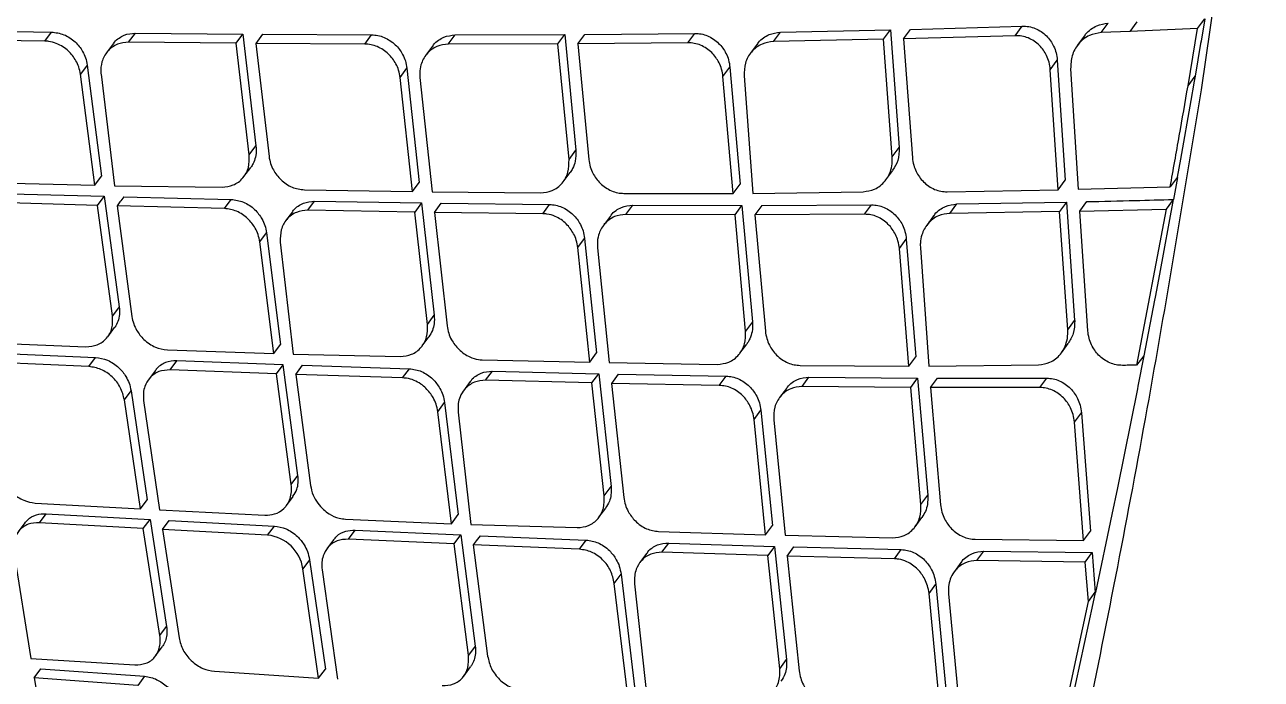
# Model space of a CAD drawing. Extents: x 832 to 912, y 781 to 934.
# Drawn here: x 900.054 to 901.86, y 875.896 to 876.853 of the extents above; entities that cross this region are included whole.
import ezdxf

# ---------------------------------------------------------------- set-up
doc = ezdxf.new("R2010")
doc.units = 0
doc.header["$MEASUREMENT"] = 0
doc.layers.add('1', color=4, linetype='Continuous')

# ---------------------------------------------------------------- blocks, each defined once
blk = doc.blocks.new('2026 SOVEREIGN HL')
at = {"layer": '1', "color": 3, "linetype": 'Continuous', "lineweight": 25}
for p, q in [((70.1244, 80.2315), (70.0429, 79.6631)), ((69.8969, 79.7465), (69.9072, 79.7604)), ((69.939, 79.7481), (69.9493, 79.7621)), ((70.048, 79.7666), (70.0426, 79.7342)), ((68.2065, 79.7498), (68.3643, 79.7473)), ((68.3544, 79.734), (68.3643, 79.7473)), ((68.4769, 79.7324), (68.4868, 79.7457)), ((68.4868, 79.7457), (68.6438, 79.7442)), ((68.6339, 79.7308), (68.6438, 79.7442)), ((68.6438, 79.7442), (68.6629, 79.581)), ((68.6726, 79.744), (68.6627, 79.7306)), ((68.6726, 79.744), (68.8316, 79.7432)), ((68.8217, 79.7298), (68.8316, 79.7432)), ((68.9437, 79.7296), (68.9537, 79.7431)), ((68.9537, 79.7431), (69.1137, 79.7436)), ((69.1037, 79.73), (69.1137, 79.7436)), ((69.1137, 79.7436), (69.1299, 79.5746)), ((69.1328, 79.7302), (69.1428, 79.7438)), ((69.1428, 79.7438), (69.3035, 79.7453)), ((69.2935, 79.7317), (69.3035, 79.7453)), ((69.4185, 79.7335), (69.4286, 79.7472)), ((69.4286, 79.7472), (69.5891, 79.7505)), ((69.5789, 79.7367), (69.5891, 79.7504)), ((69.5891, 79.7505), (69.6019, 79.5787)), ((69.6084, 79.7374), (69.6186, 79.7512)), ((69.7715, 79.742), (69.6084, 79.7374)), ((69.6186, 79.7512), (69.7817, 79.7559)), ((69.7715, 79.742), (69.7817, 79.7559)), ((69.8723, 79.7416), (69.862, 79.7277)), ((69.939, 79.7481), (69.8969, 79.7465)), ((70.0376, 79.7524), (69.939, 79.7481)), ((70.0236, 79.6689), (70.0376, 79.7524)), ((68.3544, 79.734), (68.1967, 79.7365)), ((68.4542, 79.73), (68.4443, 79.7166)), ((68.6339, 79.7308), (68.4769, 79.7324)), ((68.653, 79.5677), (68.6339, 79.7308)), ((68.8217, 79.7298), (68.6627, 79.7306)), ((68.6627, 79.7306), (68.6819, 79.5656)), ((68.9205, 79.7266), (68.9105, 79.713)), ((69.1037, 79.73), (68.9437, 79.7296)), ((69.1199, 79.5611), (69.1037, 79.73)), ((69.2935, 79.7317), (69.1328, 79.7302)), ((69.1328, 79.7302), (69.1488, 79.561)), ((69.3946, 79.7296), (69.3845, 79.7159)), ((69.5789, 79.7367), (69.4185, 79.7334)), ((69.5918, 79.565), (69.5789, 79.7367)), ((69.6084, 79.7374), (69.6212, 79.5637)), ((70.042, 79.7305), (70.034, 79.6829)), ((70.0426, 79.7342), (70.042, 79.7306)), ((69.8225, 79.6923), (69.8327, 79.7062)), ((69.8327, 79.7062), (69.8441, 79.5307)), ((68.4164, 79.6991), (68.4066, 79.6858)), ((68.4164, 79.6991), (68.4375, 79.5367)), ((68.8733, 79.6809), (68.8833, 79.6943)), ((68.8833, 79.6944), (68.9012, 79.5277)), ((69.3447, 79.6822), (69.3548, 79.6959)), ((69.3548, 79.6959), (69.3696, 79.525)), ((69.8339, 79.5168), (69.8225, 79.6923)), ((69.8522, 79.6933), (69.8634, 79.5175)), ((68.4276, 79.5234), (68.4066, 79.6858)), ((68.4367, 79.6858), (68.4561, 79.5227)), ((68.8913, 79.5143), (68.8733, 79.6809)), ((68.9022, 79.6808), (68.92, 79.5139)), ((69.3595, 79.5114), (69.3447, 79.6822)), ((69.3755, 79.6831), (69.3885, 79.5114)), ((70.0236, 79.6689), (70.034, 79.6829)), ((70.0323, 79.6728), (70.0279, 79.6473)), ((70.034, 79.6829), (70.0323, 79.6729)), ((70.0278, 79.6472), (70.0128, 79.5616)), ((68.653, 79.5677), (68.6629, 79.581)), ((69.5918, 79.565), (69.6019, 79.5787)), ((69.1199, 79.5611), (69.1299, 79.5746)), ((70.0128, 79.5616), (70.008, 79.5351)), ((68.6453, 79.5362), (68.6552, 79.5496)), ((69.1115, 79.5286), (69.1215, 79.5422)), ((69.5826, 79.5315), (69.5927, 79.5452)), ((68.2711, 79.5275), (68.4276, 79.5234)), ((68.4276, 79.5234), (68.4375, 79.5367)), ((68.8913, 79.5143), (68.9012, 79.5277)), ((69.3595, 79.5114), (69.3696, 79.525)), ((69.8339, 79.5168), (69.8441, 79.5307)), ((70.008, 79.535), (69.9977, 79.521)), ((70.0083, 79.535), (70.0025, 79.5027)), ((68.285, 79.5116), (68.4413, 79.5073)), ((68.4315, 79.494), (68.4413, 79.5072)), ((68.4413, 79.5073), (68.4632, 79.346)), ((68.4561, 79.5226), (68.6133, 79.5207)), ((68.4698, 79.5065), (68.6266, 79.5028)), ((68.7335, 79.5168), (68.8913, 79.5143)), ((68.92, 79.5139), (69.0784, 79.5123)), ((69.2, 79.5115), (69.3595, 79.5113)), ((69.3885, 79.5114), (69.5492, 79.514)), ((69.6721, 79.5138), (69.8339, 79.5168)), ((69.8634, 79.5175), (69.9977, 79.521)), ((68.4315, 79.494), (68.2752, 79.4984)), ((68.4534, 79.3327), (68.4315, 79.494)), ((68.6168, 79.4894), (68.46, 79.4932)), ((68.46, 79.4932), (68.4817, 79.3317)), ((68.6168, 79.4894), (68.6266, 79.5027)), ((68.7386, 79.4869), (68.7484, 79.5002)), ((68.7485, 79.5002), (68.9046, 79.4976)), ((68.9045, 79.4976), (68.8946, 79.4841)), ((68.9046, 79.4976), (68.9231, 79.3336)), ((68.9233, 79.4837), (68.9332, 79.4972)), ((68.9332, 79.4972), (69.0915, 79.4953)), ((69.0815, 79.4818), (69.0915, 79.4953)), ((69.203, 79.4809), (69.213, 79.4944)), ((69.213, 79.4944), (69.3723, 79.494)), ((69.3623, 79.4804), (69.3723, 79.494)), ((69.3723, 79.494), (69.3878, 79.324)), ((69.4013, 79.494), (69.3913, 79.4804)), ((69.4013, 79.494), (69.5615, 79.4948)), ((69.5514, 79.4811), (69.5615, 79.4948)), ((69.676, 79.4824), (69.6861, 79.4961)), ((69.6861, 79.4961), (69.8462, 79.4989)), ((69.8462, 79.4988), (69.836, 79.485)), ((69.8462, 79.4989), (69.8581, 79.3259)), ((69.8655, 79.4856), (69.8757, 79.4995)), ((69.8655, 79.4856), (69.9918, 79.4887)), ((69.9918, 79.4887), (69.9486, 79.2605)), ((70.0021, 79.5027), (69.9818, 79.3934)), ((70.0021, 79.5027), (69.9918, 79.4887)), ((68.716, 79.4847), (68.7061, 79.4713)), ((68.8946, 79.4841), (68.7386, 79.4869)), ((68.9132, 79.3202), (68.8946, 79.4841)), ((68.9233, 79.4837), (68.9419, 79.3179)), ((69.0815, 79.4818), (68.9233, 79.4837)), ((69.1798, 79.478), (69.1699, 79.4644)), ((69.3623, 79.4804), (69.203, 79.4809)), ((69.3778, 79.3105), (69.3623, 79.4804)), ((69.5514, 79.4811), (69.3913, 79.4804)), ((69.3913, 79.4804), (69.4066, 79.3102)), ((69.6522, 79.4786), (69.6421, 79.4648)), ((69.836, 79.485), (69.676, 79.4824)), ((69.848, 79.3121), (69.836, 79.485)), ((69.8773, 79.3107), (69.8655, 79.4856)), ((68.6685, 79.4406), (68.6783, 79.454)), ((68.6783, 79.454), (68.6989, 79.2909)), ((68.6891, 79.2775), (68.6685, 79.4406)), ((68.6984, 79.4404), (68.7173, 79.2766)), ((69.1327, 79.4323), (69.1427, 79.4458)), ((69.1427, 79.4458), (69.16, 79.2784)), ((69.6022, 79.4312), (69.6123, 79.4448)), ((69.6123, 79.4449), (69.6263, 79.2728)), ((69.1501, 79.2649), (69.1327, 79.4323)), ((69.1615, 79.432), (69.1787, 79.2643)), ((69.6162, 79.2592), (69.6022, 79.4312)), ((69.6329, 79.4319), (69.6452, 79.2591)), ((69.9818, 79.3934), (69.9755, 79.3601)), ((68.4632, 79.346), (68.4535, 79.3327)), ((69.9746, 79.3556), (69.9589, 79.2744)), ((69.9755, 79.3601), (69.9746, 79.3556)), ((68.9132, 79.3202), (68.9231, 79.3336)), ((69.848, 79.3121), (69.8581, 79.3259)), ((68.4464, 79.3021), (68.4563, 79.3155)), ((69.3878, 79.324), (69.3778, 79.3105)), ((68.2598, 79.294), (68.4147, 79.2876)), ((68.6891, 79.2775), (68.6989, 79.2909)), ((68.9055, 79.2887), (68.9154, 79.3021)), ((69.3693, 79.2779), (69.3793, 79.2915)), ((69.8387, 79.2784), (69.8488, 79.2921)), ((68.2739, 79.2784), (68.4287, 79.2718)), ((68.4189, 79.2586), (68.4286, 79.2718)), ((68.5335, 79.283), (68.6891, 79.2775)), ((68.7173, 79.2766), (68.8737, 79.2734)), ((69.1501, 79.2649), (69.16, 79.2784)), ((69.6162, 79.2592), (69.6263, 79.2728)), ((69.9589, 79.2744), (69.9486, 79.2605)), ((69.9593, 79.2743), (69.9505, 79.2297)), ((68.4189, 79.2586), (68.2642, 79.2652)), ((68.5375, 79.2538), (68.5473, 79.2671)), ((68.6929, 79.248), (68.5375, 79.2538)), ((68.7027, 79.2613), (68.5473, 79.2671)), ((68.6929, 79.248), (68.7027, 79.2613)), ((68.7242, 79.0995), (68.7027, 79.2613)), ((68.7211, 79.2471), (68.731, 79.2604)), ((68.731, 79.2604), (68.8868, 79.2553)), ((68.877, 79.242), (68.8868, 79.2553)), ((68.9932, 79.2685), (69.1501, 79.2649)), ((69.1787, 79.2643), (69.3363, 79.2617)), ((69.4574, 79.2602), (69.6162, 79.2592)), ((69.6452, 79.2591), (69.8053, 79.261)), ((68.5156, 79.2525), (68.5058, 79.2393)), ((68.7144, 79.0862), (68.6929, 79.248)), ((68.7211, 79.247), (68.7424, 79.085)), ((68.877, 79.242), (68.7211, 79.247)), ((68.9756, 79.2365), (68.9658, 79.2231)), ((68.9981, 79.2385), (69.008, 79.2519)), ((69.1533, 79.2346), (68.9981, 79.2385)), ((69.008, 79.2519), (69.1633, 79.2481)), ((69.1533, 79.2346), (69.1632, 79.248)), ((69.1714, 79.0699), (69.1533, 79.2346)), ((69.1633, 79.2481), (69.1813, 79.0834)), ((69.1918, 79.2475), (69.1819, 79.234)), ((69.1918, 79.2475), (69.3493, 79.2446)), ((69.3393, 79.231), (69.3493, 79.2445)), ((69.4602, 79.2294), (69.4702, 79.243)), ((69.4702, 79.2429), (69.6289, 79.2417)), ((69.6188, 79.228), (69.6289, 79.2417)), ((69.6289, 79.2417), (69.6437, 79.0707)), ((69.6477, 79.2279), (69.6578, 79.2416)), ((69.6578, 79.2416), (69.8174, 79.2416)), ((69.8073, 79.2278), (69.8174, 79.2416)), ((68.4707, 79.21), (68.4805, 79.2232)), ((68.4805, 79.2233), (68.5038, 79.0639)), ((69.3393, 79.231), (69.1819, 79.234)), ((69.1819, 79.234), (69.1999, 79.0674)), ((69.4372, 79.2266), (69.4272, 79.2131)), ((69.6188, 79.228), (69.4602, 79.2294)), ((69.6336, 79.0572), (69.6188, 79.228)), ((69.6477, 79.2279), (69.6623, 79.0567)), ((69.8073, 79.2278), (69.6477, 79.2279)), ((69.9497, 79.2261), (69.9205, 79.0813)), ((69.9504, 79.2297), (69.9497, 79.2261)), ((68.4941, 79.0507), (68.4707, 79.21)), ((68.4988, 79.2088), (68.522, 79.0492)), ((68.9283, 79.1926), (68.9381, 79.206)), ((68.9381, 79.206), (68.9582, 79.0422)), ((68.9484, 79.0289), (68.9283, 79.1926)), ((68.958, 79.1921), (68.9765, 79.0277)), ((69.3901, 79.181), (69.4001, 79.1946)), ((69.4069, 79.0128), (69.3901, 79.181)), ((69.4001, 79.1946), (69.4168, 79.0263)), ((69.4187, 79.1806), (69.4353, 79.012)), ((69.8578, 79.1774), (69.8679, 79.1911)), ((69.8679, 79.1911), (69.8811, 79.018)), ((69.871, 79.0043), (69.8577, 79.1774)), ((68.7144, 79.0862), (68.7242, 79.0995)), ((69.1714, 79.0699), (69.1813, 79.0834)), ((69.9205, 79.0813), (69.9124, 79.0424)), ((68.3407, 79.0591), (68.4941, 79.0507)), ((68.4941, 79.0507), (68.5038, 79.0639)), ((68.7074, 79.0557), (68.7172, 79.0689)), ((69.6336, 79.0572), (69.6437, 79.0707)), ((68.3466, 79.0304), (68.3564, 79.0436)), ((68.3564, 79.0436), (68.5082, 79.0351)), ((68.522, 79.0492), (68.6758, 79.0414)), ((68.9484, 79.0289), (68.9582, 79.0422)), ((69.1636, 79.0384), (69.1735, 79.0518)), ((69.6251, 79.0245), (69.6351, 79.0381)), ((69.9124, 79.0423), (69.8885, 78.9283)), ((68.3254, 79.03), (68.3157, 79.0169)), ((68.4984, 79.0219), (68.3466, 79.0304)), ((68.4984, 79.0219), (68.5082, 79.0351)), ((68.5226, 78.8655), (68.4984, 79.0219)), ((68.5082, 79.0351), (68.5323, 78.8787)), ((68.5263, 79.0203), (68.536, 79.0336)), ((68.5263, 79.0203), (68.5505, 78.8622)), ((68.6799, 79.0122), (68.5263, 79.0203)), ((68.536, 79.0336), (68.6897, 79.0255)), ((68.6799, 79.0122), (68.6897, 79.0255)), ((68.7938, 79.0357), (68.9484, 79.0289)), ((68.7978, 79.0064), (68.8076, 79.0197)), ((68.8076, 79.0197), (68.962, 79.0126)), ((68.9765, 79.0277), (69.1319, 79.0232)), ((69.4069, 79.0128), (69.4168, 79.0263)), ((69.871, 79.0043), (69.8811, 79.018)), ((68.7759, 79.0053), (68.7662, 78.9921)), ((68.9521, 78.9993), (68.7978, 79.0064)), ((68.9521, 78.9993), (68.9619, 79.0126)), ((68.962, 79.0126), (68.983, 78.8502)), ((68.99, 79.0114), (69.145, 79.0051)), ((69.1351, 78.9917), (69.145, 79.0051)), ((69.2507, 79.0175), (69.4069, 79.0128)), ((69.2555, 78.9873), (69.2655, 79.0007)), ((69.2655, 79.0007), (69.4199, 78.9958)), ((69.4353, 79.012), (69.5922, 79.0084)), ((69.7127, 79.0062), (69.871, 79.0043)), ((68.3094, 78.9878), (68.334, 78.8318)), ((68.9732, 78.8369), (68.9521, 78.9993)), ((69.1351, 78.9917), (68.9802, 78.9981)), ((68.9802, 78.9981), (69.0011, 78.8354)), ((69.2332, 78.9855), (69.2234, 78.9721)), ((69.41, 78.9823), (69.2555, 78.9873)), ((69.4199, 78.9958), (69.41, 78.9823)), ((69.4275, 78.8169), (69.41, 78.9823)), ((69.4199, 78.9958), (69.4374, 78.8304)), ((69.4384, 78.9815), (69.4483, 78.995)), ((69.4483, 78.995), (69.605, 78.9911)), ((69.595, 78.9776), (69.605, 78.9911)), ((69.7154, 78.9752), (69.7255, 78.9888)), ((69.7255, 78.9888), (69.8835, 78.9867)), ((69.8734, 78.973), (69.8835, 78.9867)), ((69.8835, 78.9867), (69.8882, 78.9283)), ((68.7412, 78.9764), (68.7314, 78.9631)), ((68.7412, 78.9764), (68.7642, 78.8166)), ((69.4384, 78.9815), (69.4558, 78.8142)), ((69.595, 78.9776), (69.4384, 78.9815)), ((69.6925, 78.9726), (69.6825, 78.959)), ((69.8734, 78.973), (69.7154, 78.9752)), ((69.8781, 78.9151), (69.8734, 78.973)), ((68.7544, 78.8034), (68.7314, 78.9631)), ((68.7593, 78.9617), (68.7821, 78.8016)), ((69.186, 78.9418), (69.1959, 78.9552)), ((69.1959, 78.9552), (69.2155, 78.7908)), ((69.2057, 78.7775), (69.186, 78.9418)), ((69.2156, 78.9411), (69.2336, 78.7761)), ((69.6455, 78.9271), (69.6555, 78.9406)), ((69.6555, 78.9406), (69.6716, 78.7715)), ((69.8781, 78.9151), (69.8881, 78.9287)), ((69.8881, 78.9284), (69.8847, 78.9124)), ((69.6616, 78.758), (69.6455, 78.9271)), ((69.674, 78.9264), (69.6899, 78.757)), ((69.8431, 78.7524), (69.8781, 78.9151)), ((69.8847, 78.9124), (69.8531, 78.7662)), ((68.5226, 78.8655), (68.5323, 78.8787)), ((68.5163, 78.8359), (68.5261, 78.8491)), ((68.983, 78.8502), (68.9732, 78.8369)), ((68.334, 78.8318), (68.4859, 78.8226)), ((68.9661, 78.8063), (68.9761, 78.8198)), ((69.4275, 78.8169), (69.4374, 78.8304)), ((68.3389, 78.8037), (68.3486, 78.8169)), ((68.3389, 78.8037), (68.3662, 78.6498)), ((68.4904, 78.7928), (68.3389, 78.8037)), ((68.3486, 78.8169), (68.5001, 78.806)), ((68.5001, 78.806), (68.4904, 78.7928)), ((68.6021, 78.8133), (68.7544, 78.8034)), ((68.7544, 78.8034), (68.7642, 78.8166))]:
    blk.add_line(p, q, dxfattribs=at)
at = {"layer": '1', "color": 3, "linetype": 'Continuous', "lineweight": 25, "flags": 128}
for points in [[(70.0376, 79.7524), (70.0434, 79.7603), (70.048, 79.7665)], [(68.99, 79.0114), (68.9845, 79.0039), (68.9802, 78.9981)]]:
    blk.add_lwpolyline(points, dxfattribs=at)
at = {"layer": '1', "color": 3, "linetype": 'Continuous', "lineweight": 25}
blk.add_arc((68.6737, 78.9542), 0.0584, 8.8166, 83.8562, dxfattribs=at)
for points, knots in [([(61.3533, 82.7876), (61.4809, 82.6836), (61.7413, 82.4714), (62.1237, 82.1604), (62.4895, 81.8632), (62.8226, 81.5926), (63.1215, 81.3499), (63.3865, 81.1347), (63.6181, 80.9467), (63.818, 80.7843), (64.0052, 80.6322), (64.1895, 80.4824), (64.3846, 80.3237), (64.5854, 80.1603), (64.7957, 79.9891), (65.0202, 79.8062), (65.2592, 79.6114), (65.5153, 79.4025), (65.7928, 79.1761), (66.1009, 78.9244), (66.4468, 78.6418), (66.8224, 78.3345), (67.2266, 78.0038), (67.6579, 77.651), (68.1234, 77.2704), (68.6072, 76.8749), (68.9361, 76.6068), (69.0982, 76.4746)], [0, 0, 0, 0, 0.049445, 0.100866, 0.148055, 0.191016, 0.22976, 0.263698, 0.293563, 0.319356, 0.341079, 0.366002, 0.390687, 0.416599, 0.443737, 0.472101, 0.503524, 0.536326, 0.571311, 0.611051, 0.655739, 0.705377, 0.75672, 0.812473, 0.872625, 0.937195, 1, 1, 1, 1]), ([(69.6303, 76.431), (69.6467, 76.4741), (69.6794, 76.5602), (69.7343, 76.7073), (69.7936, 76.8716), (69.8593, 77.0552), (69.935, 77.2576), (70.0155, 77.4808), (70.104, 77.7159), (70.2105, 78.0123), (70.3381, 78.3732), (70.4828, 78.7994), (70.6241, 79.2349), (70.7606, 79.6763), (70.8465, 79.9748), (70.8893, 80.1238)], [0, 0, 0, 0, 0.062561, 0.125095, 0.187382, 0.249789, 0.312754, 0.37631, 0.439125, 0.501607, 0.601699, 0.701611, 0.80118, 0.900669, 1, 1, 1, 1]), ([(70.9043, 80.1192), (70.8688, 79.9955), (70.7959, 79.7418), (70.6815, 79.3689), (70.562, 78.9933), (70.4407, 78.6286), (70.3189, 78.2749), (70.2218, 78.0006), (70.1492, 77.7983), (70.0985, 77.6596), (70.0487, 77.5247), (70.0005, 77.3954), (69.9555, 77.2729), (69.9117, 77.1564), (69.8691, 77.0473), (69.8297, 76.9449), (69.7955, 76.8546), (69.7658, 76.7762), (69.737, 76.7032), (69.7098, 76.6351), (69.6819, 76.563), (69.6583, 76.4933), (69.6393, 76.4502), (69.6306, 76.4307)], [0, 0, 0, 0, 0.082249, 0.168726, 0.250938, 0.337837, 0.421226, 0.501438, 0.538138, 0.573957, 0.608923, 0.645818, 0.681064, 0.714276, 0.751294, 0.786327, 0.81865, 0.848238, 0.87506, 0.90615, 0.934321, 0.970126, 1, 1, 1, 1]), ([(71.4033, 80.0951), (71.3547, 79.9641), (71.2576, 79.7018), (71.1039, 79.3133), (70.9468, 78.9287), (70.7861, 78.5503), (70.624, 78.1793), (70.4757, 77.8481), (70.3451, 77.5585), (70.2334, 77.3107), (70.13, 77.0804), (70.0386, 76.8715), (69.9589, 76.6861), (69.8897, 76.5235), (69.8298, 76.3797), (69.7943, 76.2969), (69.7766, 76.2556)], [0, 0, 0, 0, 0.082411, 0.164951, 0.247638, 0.330248, 0.412935, 0.496232, 0.559503, 0.622548, 0.685579, 0.74922, 0.81255, 0.875197, 0.937632, 1, 1, 1, 1]), ([(71.4353, 80.0836), (71.3886, 79.949), (71.2949, 79.6795), (71.149, 79.2793), (71.0004, 78.8828), (70.8486, 78.4931), (70.6947, 78.1118), (70.553, 77.7731), (70.4269, 77.4792), (70.3177, 77.2299), (70.2149, 77.0004), (70.1221, 76.7942), (70.0382, 76.6122), (69.9628, 76.4535), (69.8938, 76.3137), (69.853, 76.2335), (69.8326, 76.1934)], [0, 0, 0, 0, 0.082589, 0.165416, 0.24837, 0.331192, 0.414034, 0.497446, 0.560621, 0.623393, 0.686188, 0.749611, 0.812567, 0.875073, 0.93755, 1, 1, 1, 1]), ([(69.8728, 79.7414), (69.8732, 79.7423), (69.8753, 79.7464), (69.8816, 79.7513), (69.8922, 79.7582), (69.9014, 79.7596), (69.9072, 79.7604)], [0, 0, 0, 0, 0.070609, 0.334603, 0.577515, 1, 1, 1, 1]), ([(68.3643, 79.7473), (68.3704, 79.7465), (68.3796, 79.7454), (68.3911, 79.7391), (68.401, 79.7315), (68.409, 79.7212), (68.4145, 79.7094), (68.4158, 79.7026), (68.4164, 79.6991)], [0, 0, 0, 0, 0.247384, 0.372758, 0.498997, 0.725325, 0.856715, 1, 1, 1, 1]), ([(68.4547, 79.7297), (68.4551, 79.7307), (68.457, 79.7344), (68.4628, 79.7386), (68.4725, 79.7444), (68.4812, 79.7452), (68.4868, 79.7457)], [0, 0, 0, 0, 0.083806, 0.334263, 0.570639, 1, 1, 1, 1]), ([(68.8316, 79.7433), (68.8347, 79.7431), (68.8409, 79.7427), (68.85, 79.7397), (68.8586, 79.7351), (68.8685, 79.7273), (68.8763, 79.7168), (68.8815, 79.7048), (68.8827, 79.6979), (68.8833, 79.6944)], [0, 0, 0, 0, 0.124259, 0.248794, 0.373918, 0.499963, 0.727079, 0.857888, 1, 1, 1, 1]), ([(68.9209, 79.7263), (68.9213, 79.7271), (68.9231, 79.7309), (68.9291, 79.7353), (68.9391, 79.7415), (68.948, 79.7425), (68.9537, 79.7431)], [0, 0, 0, 0, 0.071108, 0.32741, 0.567771, 1, 1, 1, 1]), ([(69.3035, 79.7453), (69.3067, 79.7452), (69.3129, 79.7449), (69.3221, 79.742), (69.3308, 79.7373), (69.3407, 79.7293), (69.3483, 79.7187), (69.3533, 79.7064), (69.3543, 79.6995), (69.3548, 79.6959)], [0, 0, 0, 0, 0.124861, 0.249543, 0.374483, 0.500215, 0.728523, 0.858895, 1, 1, 1, 1]), ([(69.3951, 79.7293), (69.3955, 79.7303), (69.3975, 79.7342), (69.4037, 79.7389), (69.4139, 79.7453), (69.4229, 79.7464), (69.4286, 79.7472)], [0, 0, 0, 0, 0.077869, 0.335405, 0.574993, 1, 1, 1, 1]), ([(69.8225, 79.6923), (69.822, 79.6959), (69.8212, 79.7029), (69.8165, 79.7154), (69.809, 79.7262), (69.7991, 79.7343), (69.7904, 79.7389), (69.781, 79.7417), (69.7747, 79.7419), (69.7715, 79.742)], [0, 0, 0, 0, 0.140246, 0.270379, 0.500194, 0.624108, 0.748914, 0.874006, 1, 1, 1, 1]), ([(69.7817, 79.7559), (69.7849, 79.7558), (69.7913, 79.7556), (69.8007, 79.7528), (69.8094, 79.7482), (69.8193, 79.7401), (69.8268, 79.7292), (69.8315, 79.7168), (69.8323, 79.7098), (69.8328, 79.7062)], [0, 0, 0, 0, 0.126142, 0.251287, 0.376089, 0.501188, 0.730539, 0.860268, 1, 1, 1, 1]), ([(69.8969, 79.7465), (69.891, 79.7455), (69.8817, 79.7441), (69.8709, 79.7373), (69.8614, 79.7281), (69.853, 79.7132), (69.8525, 79.6999), (69.8522, 79.6933)], [0, 0, 0, 0, 0.229093, 0.359739, 0.501112, 0.750667, 1, 1, 1, 1]), ([(68.4066, 79.6858), (68.4059, 79.6893), (68.4046, 79.696), (68.3992, 79.7078), (68.3912, 79.718), (68.3809, 79.7261), (68.3711, 79.731), (68.3621, 79.7338), (68.3564, 79.7339), (68.3544, 79.734)], [0, 0, 0, 0, 0.143009, 0.274099, 0.499819, 0.625469, 0.769249, 0.921199, 1, 1, 1, 1]), ([(68.4769, 79.7324), (68.4713, 79.7318), (68.4626, 79.731), (68.4525, 79.7252), (68.4439, 79.7173), (68.4372, 79.7047), (68.436, 79.6926), (68.4366, 79.6864), (68.4367, 79.6858)], [0, 0, 0, 0, 0.234832, 0.36405, 0.500872, 0.749899, 0.972485, 1, 1, 1, 1]), ([(68.8733, 79.6809), (68.8727, 79.6844), (68.8716, 79.6913), (68.8664, 79.7033), (68.8586, 79.7137), (68.8487, 79.7216), (68.8401, 79.7262), (68.8309, 79.7292), (68.8248, 79.7296), (68.8217, 79.7298)], [0, 0, 0, 0, 0.142073, 0.272857, 0.499886, 0.625266, 0.750681, 0.875494, 1, 1, 1, 1]), ([(68.9437, 79.7296), (68.938, 79.7289), (68.9291, 79.7279), (68.9188, 79.7218), (68.9099, 79.7135), (68.9037, 79.7017), (68.9017, 79.6895), (68.9021, 79.6831), (68.9022, 79.6808)], [0, 0, 0, 0, 0.233293, 0.362758, 0.500671, 0.749481, 0.90737, 1, 1, 1, 1]), ([(69.3447, 79.6822), (69.3442, 79.6859), (69.3432, 79.6928), (69.3382, 79.705), (69.3306, 79.7157), (69.3207, 79.7236), (69.3121, 79.7283), (69.3028, 79.7312), (69.2966, 79.7315), (69.2935, 79.7317)], [0, 0, 0, 0, 0.141152, 0.2716, 0.500079, 0.62486, 0.750016, 0.874929, 1, 1, 1, 1]), ([(69.4185, 79.7335), (69.4127, 79.7327), (69.4037, 79.7315), (69.3931, 79.7251), (69.384, 79.7165), (69.3761, 79.7024), (69.3757, 79.6895), (69.3754, 79.6831)], [0, 0, 0, 0, 0.231799, 0.361775, 0.501088, 0.750258, 1, 1, 1, 1]), ([(69.1122, 76.5144), (69.1118, 76.5148), (69.1082, 76.5178), (69.0962, 76.5278), (69.0536, 76.5638), (68.8946, 76.6979), (68.2765, 77.2205), (67.0549, 78.2558), (65.9379, 79.1734), (65.2946, 79.7019)], [0, 0, 0, 0, 0.000353, 0.002828, 0.009436, 0.033986, 0.128384, 0.498019, 1, 1, 1, 1]), ([(69.9977, 79.5211), (70.0021, 79.546), (70.0109, 79.5951), (70.0194, 79.6445), (70.0236, 79.6689)], [0, 0, 0, 0, 0.506605, 1, 1, 1, 1]), ([(70.0429, 79.6631), (70.0171, 79.5069), (69.9655, 79.1938), (69.8764, 78.7389), (69.7834, 78.301), (69.6983, 77.9308), (69.6251, 77.6263), (69.5647, 77.3827), (69.5072, 77.156), (69.4536, 76.9482), (69.4043, 76.7585), (69.3769, 76.6526), (69.3633, 76.5998)], [0, 0, 0, 0, 0.1280883, 0.2568047, 0.3836103, 0.5088301, 0.5930085, 0.6749206, 0.7545366, 0.8369036, 0.9186293, 1, 1, 1, 1]), ([(68.6629, 79.581), (68.6631, 79.5763), (68.6634, 79.5679), (68.6602, 79.5579), (68.6573, 79.5523), (68.6555, 79.55), (68.6552, 79.5496)], [0, 0, 0, 0, 0.411444, 0.728053, 0.949458, 1, 1, 1, 1]), ([(69.6019, 79.5787), (69.6018, 79.572), (69.6016, 79.5597), (69.5953, 79.5499), (69.5923, 79.5454)], [0, 0, 0, 0, 0.539347, 1, 1, 1, 1]), ([(68.6133, 79.5207), (68.619, 79.5213), (68.6278, 79.5222), (68.6376, 79.528), (68.6447, 79.5346), (68.6493, 79.5421), (68.6533, 79.5532), (68.6532, 79.5615), (68.653, 79.5677)], [0, 0, 0, 0, 0.237863, 0.366134, 0.500424, 0.66421, 0.750404, 1, 1, 1, 1]), ([(68.6819, 79.5656), (68.6825, 79.5621), (68.6837, 79.5553), (68.689, 79.5434), (68.6969, 79.533), (68.7068, 79.5251), (68.7183, 79.5188), (68.7275, 79.5176), (68.7335, 79.5168)], [0, 0, 0, 0, 0.141999, 0.272741, 0.499696, 0.628306, 0.75462, 1, 1, 1, 1]), ([(69.0784, 79.5123), (69.0842, 79.5129), (69.0931, 79.5139), (69.1034, 79.52), (69.1122, 79.5282), (69.1197, 79.542), (69.1199, 79.5547), (69.1199, 79.5611)], [0, 0, 0, 0, 0.236232, 0.365099, 0.50101, 0.749979, 1, 1, 1, 1]), ([(69.1299, 79.5746), (69.1299, 79.5692), (69.13, 79.5598), (69.1261, 79.5491), (69.1228, 79.5441), (69.1215, 79.5422)], [0, 0, 0, 0, 0.460725, 0.79453, 1, 1, 1, 1]), ([(69.1488, 79.561), (69.1494, 79.5574), (69.1504, 79.5506), (69.1555, 79.5384), (69.1632, 79.5278), (69.1731, 79.5198), (69.1818, 79.5151), (69.1909, 79.5121), (69.197, 79.5117), (69.2, 79.5115)], [0, 0, 0, 0, 0.140897, 0.271139, 0.499026, 0.626935, 0.752862, 0.877108, 1, 1, 1, 1]), ([(69.5492, 79.514), (69.555, 79.5148), (69.564, 79.5161), (69.5744, 79.5226), (69.5835, 79.5313), (69.5898, 79.5435), (69.5921, 79.5561), (69.5919, 79.5626), (69.5918, 79.565)], [0, 0, 0, 0, 0.233325, 0.36263, 0.500316, 0.74918, 0.909062, 1, 1, 1, 1]), ([(69.6212, 79.5637), (69.6217, 79.5601), (69.6226, 79.5532), (69.6274, 79.5409), (69.635, 79.5301), (69.6449, 79.5219), (69.6536, 79.5172), (69.6628, 79.5143), (69.669, 79.514), (69.6721, 79.5138)], [0, 0, 0, 0, 0.139966, 0.269845, 0.499007, 0.626275, 0.751836, 0.876254, 1, 1, 1, 1]), ([(68.4698, 79.5065), (68.468, 79.504), (68.4647, 79.4996), (68.4614, 79.4952), (68.46, 79.4932)], [0, 0, 0, 0, 0.560002, 1, 1, 1, 1]), ([(68.6685, 79.4406), (68.6678, 79.4442), (68.6665, 79.4511), (68.6611, 79.463), (68.6532, 79.4732), (68.6434, 79.481), (68.632, 79.4873), (68.6228, 79.4886), (68.6168, 79.4894)], [0, 0, 0, 0, 0.146297, 0.278627, 0.500662, 0.627484, 0.753483, 1, 1, 1, 1]), ([(68.6266, 79.5028), (68.6327, 79.5019), (68.6418, 79.5007), (68.6533, 79.4944), (68.6631, 79.4866), (68.6709, 79.4764), (68.6764, 79.4645), (68.6777, 79.4576), (68.6783, 79.454)], [0, 0, 0, 0, 0.245877, 0.371791, 0.499382, 0.721166, 0.853541, 1, 1, 1, 1]), ([(68.716, 79.4847), (68.7166, 79.4854), (68.719, 79.4887), (68.7242, 79.4932), (68.7342, 79.4989), (68.7428, 79.4997), (68.7485, 79.5002)], [0, 0, 0, 0, 0.077406, 0.328634, 0.566348, 1, 1, 1, 1]), ([(69.0915, 79.4953), (69.0945, 79.4951), (69.1006, 79.4947), (69.1097, 79.4917), (69.1183, 79.487), (69.1281, 79.479), (69.1358, 79.4685), (69.141, 79.4564), (69.1421, 79.4495), (69.1427, 79.4459)], [0, 0, 0, 0, 0.123352, 0.247543, 0.37287, 0.499568, 0.724328, 0.855859, 1, 1, 1, 1]), ([(69.1802, 79.4777), (69.1806, 79.4785), (69.1824, 79.4822), (69.1883, 79.4866), (69.1983, 79.4929), (69.2072, 79.4938), (69.213, 79.4944)], [0, 0, 0, 0, 0.066324, 0.323447, 0.564874, 1, 1, 1, 1]), ([(69.5615, 79.4948), (69.5646, 79.4946), (69.5708, 79.4943), (69.58, 79.4913), (69.5886, 79.4867), (69.5984, 79.4786), (69.606, 79.4679), (69.6109, 79.4555), (69.6118, 79.4485), (69.6123, 79.4449)], [0, 0, 0, 0, 0.124186, 0.248497, 0.373331, 0.499299, 0.726699, 0.85766, 1, 1, 1, 1]), ([(69.6526, 79.4783), (69.6531, 79.4792), (69.6551, 79.4832), (69.6612, 79.4878), (69.6714, 79.4943), (69.6804, 79.4954), (69.6861, 79.4961)], [0, 0, 0, 0, 0.076484, 0.333125, 0.572622, 1, 1, 1, 1]), ([(69.8757, 79.4995), (69.8993, 79.5), (69.9414, 79.501), (69.9835, 79.5022), (70.0021, 79.5027)], [0, 0, 0, 0, 0.560003, 1, 1, 1, 1]), ([(68.7386, 79.4869), (68.7329, 79.4863), (68.7242, 79.4855), (68.7142, 79.4798), (68.7057, 79.472), (68.6983, 79.4588), (68.6984, 79.4465), (68.6984, 79.4404)], [0, 0, 0, 0, 0.236762, 0.365518, 0.500963, 0.750076, 1, 1, 1, 1]), ([(69.1327, 79.4323), (69.1321, 79.436), (69.131, 79.4429), (69.1258, 79.455), (69.1181, 79.4655), (69.1084, 79.4734), (69.0989, 79.4786), (69.0898, 79.4816), (69.0836, 79.4817), (69.0815, 79.4818)], [0, 0, 0, 0, 0.144066, 0.275618, 0.500504, 0.626047, 0.749485, 0.916115, 1, 1, 1, 1]), ([(69.203, 79.4809), (69.1972, 79.4802), (69.1883, 79.4793), (69.1781, 79.4732), (69.1692, 79.4649), (69.1627, 79.4525), (69.1611, 79.4406), (69.1613, 79.4343), (69.1614, 79.4326), (69.1615, 79.4321), (69.1615, 79.432)], [0, 0, 0, 0, 0.2346026, 0.3637078, 0.500545, 0.749355, 0.9316725, 0.9801327, 0.9977219, 1, 1, 1, 1]), ([(69.6022, 79.4312), (69.6017, 79.4348), (69.6007, 79.4418), (69.5958, 79.4541), (69.5883, 79.4648), (69.5785, 79.4729), (69.5699, 79.4776), (69.5607, 79.4806), (69.5545, 79.4809), (69.5514, 79.4811)], [0, 0, 0, 0, 0.142454, 0.273394, 0.500451, 0.625585, 0.750887, 0.875532, 1, 1, 1, 1]), ([(69.676, 79.4824), (69.6702, 79.4816), (69.6612, 79.4805), (69.6507, 79.4741), (69.6415, 79.4654), (69.635, 79.4533), (69.6326, 79.4407), (69.6328, 79.4343), (69.6329, 79.4319)], [0, 0, 0, 0, 0.23231, 0.361847, 0.500291, 0.749215, 0.907297, 1, 1, 1, 1]), ([(68.4632, 79.346), (68.4635, 79.3421), (68.4641, 79.3346), (68.4615, 79.3247), (68.4587, 79.3183), (68.4565, 79.3158), (68.4562, 79.3156)], [0, 0, 0, 0, 0.342945, 0.66516, 0.966575, 1, 1, 1, 1]), ([(68.4147, 79.2876), (68.4204, 79.288), (68.4291, 79.2887), (68.4388, 79.2942), (68.447, 79.3017), (68.454, 79.3145), (68.4536, 79.3266), (68.4535, 79.3327)], [0, 0, 0, 0, 0.242015, 0.369387, 0.500774, 0.749949, 1, 1, 1, 1]), ([(68.4817, 79.3317), (68.4824, 79.3281), (68.4838, 79.3213), (68.4894, 79.3096), (68.4973, 79.2994), (68.5072, 79.2916), (68.5186, 79.2852), (68.5276, 79.2839), (68.5335, 79.283)], [0, 0, 0, 0, 0.147008, 0.279466, 0.499926, 0.630374, 0.757344, 1, 1, 1, 1]), ([(68.9231, 79.3336), (68.9233, 79.3293), (68.9236, 79.3215), (68.9208, 79.3107), (68.9171, 79.3051), (68.9151, 79.3022)], [0, 0, 0, 0, 0.37224, 0.675052, 1, 1, 1, 1]), ([(69.8582, 79.3259), (69.858, 79.3192), (69.8578, 79.3068), (69.8514, 79.2969), (69.8485, 79.2923)], [0, 0, 0, 0, 0.535126, 1, 1, 1, 1]), ([(68.8737, 79.2734), (68.8793, 79.2739), (68.888, 79.2747), (68.8979, 79.2806), (68.9063, 79.2884), (68.9134, 79.3017), (68.9133, 79.314), (68.9132, 79.3202)], [0, 0, 0, 0, 0.239625, 0.367594, 0.500823, 0.750055, 1, 1, 1, 1]), ([(68.9419, 79.3179), (68.9425, 79.3143), (68.9437, 79.3074), (68.949, 79.2955), (68.9568, 79.2851), (68.9665, 79.2772), (68.9762, 79.2718), (68.9851, 79.2692), (68.991, 79.2683), (68.9929, 79.2685), (68.9932, 79.2685)], [0, 0, 0, 0, 0.144335, 0.275738, 0.499172, 0.626628, 0.749388, 0.925993, 0.99099, 1, 1, 1, 1]), ([(69.3363, 79.2617), (69.3421, 79.2623), (69.351, 79.2632), (69.3612, 79.2693), (69.37, 79.2776), (69.3776, 79.2914), (69.3777, 79.3041), (69.3778, 79.3105)], [0, 0, 0, 0, 0.237492, 0.365947, 0.500772, 0.750054, 1, 1, 1, 1]), ([(69.3878, 79.324), (69.3879, 79.3191), (69.388, 79.3104), (69.3845, 79.3001), (69.3814, 79.2943), (69.3796, 79.2919), (69.3793, 79.2915)], [0, 0, 0, 0, 0.41343, 0.730735, 0.951527, 1, 1, 1, 1]), ([(69.4066, 79.3102), (69.4071, 79.3066), (69.4082, 79.2997), (69.4132, 79.2875), (69.4208, 79.2768), (69.4306, 79.2687), (69.4393, 79.2639), (69.4483, 79.2609), (69.4544, 79.2604), (69.4574, 79.2602)], [0, 0, 0, 0, 0.142462, 0.273236, 0.499247, 0.627885, 0.753985, 0.877915, 1, 1, 1, 1]), ([(69.8053, 79.261), (69.8111, 79.2618), (69.8201, 79.263), (69.8305, 79.2695), (69.8395, 79.2783), (69.8462, 79.2909), (69.8482, 79.3034), (69.8481, 79.3099), (69.848, 79.3118), (69.848, 79.3121)], [0, 0, 0, 0, 0.234268, 0.363217, 0.500027, 0.74929, 0.925269, 0.990836, 1, 1, 1, 1]), ([(69.9278, 79.2603), (69.9247, 79.2604), (69.9185, 79.2608), (69.9093, 79.2638), (69.9007, 79.2685), (69.8909, 79.2768), (69.8834, 79.2876), (69.8787, 79.3001), (69.8778, 79.3071), (69.8773, 79.3107)], [0, 0, 0, 0, 0.123194, 0.247345, 0.372978, 0.500582, 0.728489, 0.85883, 1, 1, 1, 1]), ([(68.4287, 79.2718), (68.4346, 79.2709), (68.4435, 79.2696), (68.4549, 79.2632), (68.4645, 79.2557), (68.4724, 79.2458), (68.4782, 79.2341), (68.4797, 79.227), (68.4805, 79.2233)], [0, 0, 0, 0, 0.242871, 0.369305, 0.498783, 0.708222, 0.843913, 1, 1, 1, 1]), ([(68.4707, 79.21), (68.4692, 79.2161), (68.4661, 79.2283), (68.4555, 79.2418), (68.4452, 79.2499), (68.4338, 79.2563), (68.4248, 79.2577), (68.4189, 79.2586)], [0, 0, 0, 0, 0.249949, 0.499563, 0.628855, 0.755628, 1, 1, 1, 1]), ([(68.5375, 79.2538), (68.5319, 79.2534), (68.5232, 79.2527), (68.5135, 79.2473), (68.506, 79.2405), (68.5007, 79.2312), (68.498, 79.22), (68.4986, 79.2127), (68.4988, 79.2088)], [0, 0, 0, 0, 0.239758, 0.367413, 0.499958, 0.700409, 0.837898, 1, 1, 1, 1]), ([(68.5473, 79.2671), (68.5416, 79.2667), (68.5329, 79.2661), (68.5234, 79.2604), (68.5181, 79.2564), (68.5163, 79.2531), (68.5159, 79.2523)], [0, 0, 0, 0, 0.446231, 0.683849, 0.930652, 1, 1, 1, 1]), ([(68.8868, 79.2553), (68.8928, 79.2545), (68.9019, 79.2532), (68.9133, 79.2467), (68.9229, 79.2389), (68.9307, 79.2287), (68.9362, 79.2168), (68.9375, 79.2097), (68.9381, 79.206)], [0, 0, 0, 0, 0.244288, 0.370489, 0.499069, 0.716207, 0.84986, 1, 1, 1, 1]), ([(69.9486, 79.2605), (69.9448, 79.2605), (69.9379, 79.2604), (69.9309, 79.2603), (69.9278, 79.2603)], [0, 0, 0, 0, 0.54532, 1, 1, 1, 1]), ([(68.9283, 79.1926), (68.9276, 79.1963), (68.9263, 79.2034), (68.9208, 79.2153), (68.9131, 79.2255), (68.9031, 79.2336), (68.8935, 79.2388), (68.8846, 79.2416), (68.8789, 79.2419), (68.877, 79.242)], [0, 0, 0, 0, 0.149782, 0.283219, 0.500371, 0.626175, 0.769631, 0.922144, 1, 1, 1, 1]), ([(68.9981, 79.2385), (68.9924, 79.238), (68.9837, 79.2372), (68.9738, 79.2315), (68.9663, 79.2247), (68.9608, 79.2155), (68.9576, 79.2041), (68.9579, 79.1964), (68.958, 79.1921)], [0, 0, 0, 0, 0.237937, 0.366005, 0.500011, 0.686282, 0.827311, 1, 1, 1, 1]), ([(68.9759, 79.2363), (68.9764, 79.2371), (68.9783, 79.2406), (68.9838, 79.2448), (68.9936, 79.2507), (69.0023, 79.2514), (69.008, 79.2519)], [0, 0, 0, 0, 0.073356, 0.323022, 0.560881, 1, 1, 1, 1]), ([(69.3493, 79.2446), (69.3523, 79.2443), (69.3583, 79.2439), (69.3673, 79.2408), (69.3759, 79.2361), (69.3856, 79.2281), (69.3932, 79.2175), (69.3984, 79.2053), (69.3995, 79.1983), (69.4001, 79.1946)], [0, 0, 0, 0, 0.122509, 0.246324, 0.371819, 0.499094, 0.721449, 0.853775, 1, 1, 1, 1]), ([(69.4372, 79.2266), (69.4377, 79.2273), (69.4402, 79.2306), (69.4454, 79.2353), (69.4556, 79.2414), (69.4645, 79.2423), (69.4702, 79.243)], [0, 0, 0, 0, 0.068294, 0.323215, 0.56354, 1, 1, 1, 1]), ([(69.8174, 79.2416), (69.8205, 79.2414), (69.8267, 79.241), (69.8358, 79.238), (69.8444, 79.2333), (69.8541, 79.2251), (69.8616, 79.2143), (69.8665, 79.2019), (69.8674, 79.1948), (69.8679, 79.1911)], [0, 0, 0, 0, 0.123528, 0.247501, 0.372452, 0.498793, 0.724813, 0.856287, 1, 1, 1, 1]), ([(69.3901, 79.181), (69.3895, 79.1848), (69.3884, 79.1918), (69.3832, 79.204), (69.3756, 79.2145), (69.366, 79.2225), (69.3574, 79.2273), (69.3484, 79.2303), (69.3423, 79.2308), (69.3393, 79.231)], [0, 0, 0, 0, 0.146184, 0.278455, 0.500635, 0.627115, 0.752918, 0.877116, 1, 1, 1, 1]), ([(69.4602, 79.2294), (69.4544, 79.2288), (69.4455, 79.2278), (69.4353, 79.2217), (69.4265, 79.2135), (69.4189, 79.1997), (69.4188, 79.187), (69.4187, 79.1806)], [0, 0, 0, 0, 0.235832, 0.364706, 0.500753, 0.749801, 1, 1, 1, 1]), ([(69.8578, 79.1774), (69.8573, 79.1811), (69.8563, 79.1882), (69.8514, 79.2006), (69.844, 79.2113), (69.8343, 79.2195), (69.8257, 79.2243), (69.8166, 79.2273), (69.8104, 79.2277), (69.8073, 79.2279)], [0, 0, 0, 0, 0.14383, 0.27534, 0.501017, 0.626445, 0.751829, 0.876181, 1, 1, 1, 1]), ([(68.2886, 79.1074), (68.2895, 79.1035), (68.2909, 79.0975), (68.2965, 79.0859), (68.3042, 79.0759), (68.3148, 79.0677), (68.3262, 79.0614), (68.3349, 79.06), (68.3406, 79.0591)], [0, 0, 0, 0, 0.1634612, 0.2505868, 0.4998695, 0.6338895, 0.7620774, 1, 1, 1, 1]), ([(68.7168, 79.0691), (68.719, 79.0724), (68.7228, 79.0781), (68.7249, 79.0888), (68.7244, 79.0958), (68.7242, 79.0995)], [0, 0, 0, 0, 0.380234, 0.670347, 1, 1, 1, 1]), ([(68.6758, 79.0414), (68.6807, 79.0416), (68.6911, 79.0422), (68.7021, 79.0491), (68.7091, 79.0575), (68.713, 79.0657), (68.7151, 79.0754), (68.7146, 79.0826), (68.7144, 79.0862)], [0, 0, 0, 0, 0.208147, 0.443364, 0.571924, 0.707523, 0.850201, 1, 1, 1, 1]), ([(68.7424, 79.085), (68.7435, 79.0802), (68.7454, 79.0711), (68.7525, 79.0591), (68.7607, 79.0499), (68.7711, 79.0419), (68.7821, 79.0366), (68.7906, 79.036), (68.7938, 79.0357)], [0, 0, 0, 0, 0.194387, 0.368911, 0.523595, 0.658427, 0.868007, 1, 1, 1, 1]), ([(69.1813, 79.0834), (69.1814, 79.0793), (69.1817, 79.0718), (69.1792, 79.0608), (69.1753, 79.0551), (69.1732, 79.052)], [0, 0, 0, 0, 0.352575, 0.649778, 1, 1, 1, 1]), ([(69.1319, 79.0232), (69.1376, 79.0237), (69.1463, 79.0245), (69.1561, 79.0303), (69.1644, 79.0381), (69.1715, 79.0514), (69.1714, 79.0638), (69.1714, 79.0699)], [0, 0, 0, 0, 0.24108, 0.368622, 0.500663, 0.750382, 1, 1, 1, 1]), ([(69.1999, 79.0674), (69.2005, 79.0638), (69.2017, 79.0567), (69.207, 79.0447), (69.2147, 79.0342), (69.2244, 79.0263), (69.2357, 79.0197), (69.2448, 79.0184), (69.2507, 79.0175)], [0, 0, 0, 0, 0.147379, 0.279972, 0.500038, 0.630541, 0.757438, 1, 1, 1, 1]), ([(69.5922, 79.0084), (69.598, 79.0089), (69.6069, 79.0098), (69.6171, 79.0159), (69.6258, 79.0242), (69.6334, 79.038), (69.6336, 79.0508), (69.6336, 79.0572)], [0, 0, 0, 0, 0.238351, 0.366487, 0.500518, 0.74983, 1, 1, 1, 1]), ([(69.6437, 79.0707), (69.6437, 79.0662), (69.6438, 79.0579), (69.6407, 79.0467), (69.6368, 79.0411), (69.6349, 79.0382)], [0, 0, 0, 0, 0.384907, 0.692255, 1, 1, 1, 1]), ([(69.6623, 79.0567), (69.6629, 79.0531), (69.6639, 79.046), (69.6689, 79.0338), (69.6764, 79.023), (69.6861, 79.0148), (69.6948, 79.01), (69.7037, 79.0069), (69.7098, 79.0064), (69.7127, 79.0062)], [0, 0, 0, 0, 0.144048, 0.275421, 0.499568, 0.628799, 0.755066, 0.878671, 1, 1, 1, 1]), ([(68.3255, 79.0299), (68.3267, 79.0314), (68.3309, 79.0369), (68.3413, 79.0429), (68.3515, 79.0434), (68.3564, 79.0436)], [0, 0, 0, 0, 0.171906, 0.608945, 1, 1, 1, 1]), ([(68.3466, 79.0304), (68.341, 79.0301), (68.3325, 79.0297), (68.3231, 79.0245), (68.3156, 79.0179), (68.3106, 79.0087), (68.3085, 78.9977), (68.309, 78.9912), (68.3094, 78.9878)], [0, 0, 0, 0, 0.244457, 0.37089, 0.499849, 0.72392, 0.85557, 1, 1, 1, 1]), ([(68.6897, 79.0255), (68.6955, 79.0246), (68.7044, 79.0231), (68.7156, 79.0167), (68.725, 79.0093), (68.7327, 78.9996), (68.7387, 78.9879), (68.7403, 78.9804), (68.7412, 78.9764)], [0, 0, 0, 0, 0.24063, 0.367481, 0.498353, 0.694748, 0.833858, 1, 1, 1, 1]), ([(68.7761, 79.0052), (68.7775, 79.007), (68.7821, 79.0128), (68.7928, 79.0189), (68.8029, 79.0194), (68.8076, 79.0197)], [0, 0, 0, 0, 0.1979583, 0.6300945, 1, 1, 1, 1]), ([(68.7978, 79.0064), (68.7921, 79.006), (68.7834, 79.0055), (68.7738, 79), (68.7662, 78.9931), (68.761, 78.9837), (68.7585, 78.9724), (68.759, 78.9654), (68.7593, 78.9617)], [0, 0, 0, 0, 0.241666, 0.368807, 0.49992, 0.712331, 0.846864, 1, 1, 1, 1]), ([(69.145, 79.0051), (69.1509, 79.0042), (69.1599, 79.0028), (69.1711, 78.9963), (69.1807, 78.9885), (69.1884, 78.9783), (69.1939, 78.9663), (69.1952, 78.9591), (69.1959, 78.9552)], [0, 0, 0, 0, 0.24253, 0.368605, 0.497662, 0.710276, 0.845599, 1, 1, 1, 1]), ([(69.2336, 78.9853), (69.2341, 78.9862), (69.236, 78.9897), (69.2415, 78.9939), (69.2511, 78.9996), (69.2598, 79.0003), (69.2655, 79.0007)], [0, 0, 0, 0, 0.078936, 0.324575, 0.560125, 1, 1, 1, 1]), ([(69.186, 78.9418), (69.1846, 78.9481), (69.1819, 78.9606), (69.1716, 78.9744), (69.1614, 78.9829), (69.1501, 78.9894), (69.1411, 78.9908), (69.1351, 78.9917)], [0, 0, 0, 0, 0.250192, 0.499832, 0.629104, 0.755888, 1, 1, 1, 1]), ([(69.2555, 78.9873), (69.2499, 78.9868), (69.2412, 78.9861), (69.2313, 78.9805), (69.2237, 78.9735), (69.2182, 78.964), (69.2152, 78.9526), (69.2155, 78.9451), (69.2156, 78.9411)], [0, 0, 0, 0, 0.239251, 0.366947, 0.499862, 0.69943, 0.837195, 1, 1, 1, 1]), ([(69.605, 78.9911), (69.608, 78.9909), (69.614, 78.9904), (69.623, 78.9873), (69.6315, 78.9824), (69.6411, 78.9744), (69.6486, 78.9638), (69.6538, 78.9516), (69.6549, 78.9444), (69.6555, 78.9406)], [0, 0, 0, 0, 0.121677, 0.24521, 0.370887, 0.498804, 0.718413, 0.851528, 1, 1, 1, 1]), ([(69.6928, 78.9724), (69.6932, 78.9731), (69.6952, 78.9767), (69.7008, 78.9812), (69.7108, 78.9874), (69.7197, 78.9882), (69.7255, 78.9888)], [0, 0, 0, 0, 0.066749, 0.3206, 0.560819, 1, 1, 1, 1]), ([(69.6455, 78.9271), (69.6449, 78.9308), (69.6438, 78.938), (69.6386, 78.9502), (69.6311, 78.9608), (69.6217, 78.9688), (69.6123, 78.9741), (69.6033, 78.9772), (69.5971, 78.9775), (69.595, 78.9776)], [0, 0, 0, 0, 0.148397, 0.281517, 0.501254, 0.626929, 0.749802, 0.91609, 1, 1, 1, 1]), ([(69.7154, 78.9752), (69.7097, 78.9746), (69.7008, 78.9737), (69.6906, 78.9676), (69.6831, 78.9606), (69.6774, 78.9511), (69.6737, 78.9394), (69.6739, 78.931), (69.674, 78.9264)], [0, 0, 0, 0, 0.236419, 0.364738, 0.499692, 0.674066, 0.818183, 1, 1, 1, 1]), ([(68.5323, 78.8787), (68.5326, 78.8753), (68.5333, 78.8688), (68.5316, 78.8598), (68.5291, 78.8532), (68.5266, 78.8502), (68.5259, 78.8493)], [0, 0, 0, 0, 0.30267, 0.595591, 0.878861, 1, 1, 1, 1]), ([(68.4859, 78.8226), (68.4916, 78.823), (68.5029, 78.8237), (68.5155, 78.833), (68.5216, 78.8447), (68.5235, 78.8558), (68.5229, 78.8622), (68.5226, 78.8655)], [0, 0, 0, 0, 0.248873, 0.499209, 0.728585, 0.859131, 1, 1, 1, 1]), ([(68.5505, 78.8622), (68.5521, 78.8561), (68.5553, 78.8441), (68.566, 78.8305), (68.5765, 78.8221), (68.5878, 78.8157), (68.5965, 78.8142), (68.6021, 78.8133)], [0, 0, 0, 0, 0.249849, 0.499323, 0.635838, 0.764929, 1, 1, 1, 1]), ([(68.983, 78.8502), (68.9833, 78.8466), (68.9838, 78.8395), (68.9816, 78.8299), (68.9789, 78.8233), (68.9765, 78.8205), (68.9759, 78.8199)], [0, 0, 0, 0, 0.321489, 0.628091, 0.919953, 1, 1, 1, 1]), ([(68.9349, 78.7924), (68.9405, 78.7927), (68.9518, 78.7934), (68.9651, 78.8031), (68.9735, 78.818), (68.9733, 78.8306), (68.9732, 78.8369)], [0, 0, 0, 0, 0.242419, 0.489322, 0.741589, 1, 1, 1, 1]), ([(69.0011, 78.8354), (69.0025, 78.8292), (69.0055, 78.8169), (69.016, 78.8031), (69.0263, 78.7946), (69.0375, 78.7881), (69.0463, 78.7866), (69.0521, 78.7857)], [0, 0, 0, 0, 0.249856, 0.499332, 0.632871, 0.76096, 1, 1, 1, 1]), ([(69.4374, 78.8304), (69.4376, 78.8264), (69.4378, 78.8191), (69.4354, 78.8081), (69.4315, 78.8022), (69.4293, 78.7989)], [0, 0, 0, 0, 0.339022, 0.631422, 1, 1, 1, 1]), ([(68.5001, 78.806), (68.5032, 78.8056), (68.5093, 78.8048), (68.5209, 78.8003), (68.5343, 78.7911), (68.5468, 78.7753), (68.5502, 78.7632), (68.5519, 78.7572)], [0, 0, 0, 0, 0.131169, 0.257919, 0.497232, 0.74859, 1, 1, 1, 1]), ([(69.3881, 78.7704), (69.3938, 78.7708), (69.4025, 78.7716), (69.4122, 78.7773), (69.4195, 78.7841), (69.4248, 78.7934), (69.428, 78.8049), (69.4277, 78.8127), (69.4275, 78.8169)], [0, 0, 0, 0, 0.241824, 0.368791, 0.499717, 0.686075, 0.827172, 1, 1, 1, 1]), ([(69.4558, 78.8142), (69.4564, 78.8105), (69.4576, 78.8035), (69.4629, 78.7913), (69.4705, 78.7808), (69.4805, 78.7724), (69.4913, 78.7665), (69.5, 78.7636), (69.5057, 78.7637), (69.5063, 78.7638)], [0, 0, 0, 0, 0.148649, 0.277882, 0.503024, 0.628686, 0.774764, 0.976153, 1, 1, 1, 1])]:
    blk.add_open_spline(points, degree=3, knots=knots, dxfattribs=at)

msp = doc.modelspace()

# ---------------------------------------------------------------- block references
at = {"layer": '1'}
msp.add_blockref('2026 SOVEREIGN HL', (831.7292, 797.0948), dxfattribs=at)

doc.saveas('drawing.dxf')
